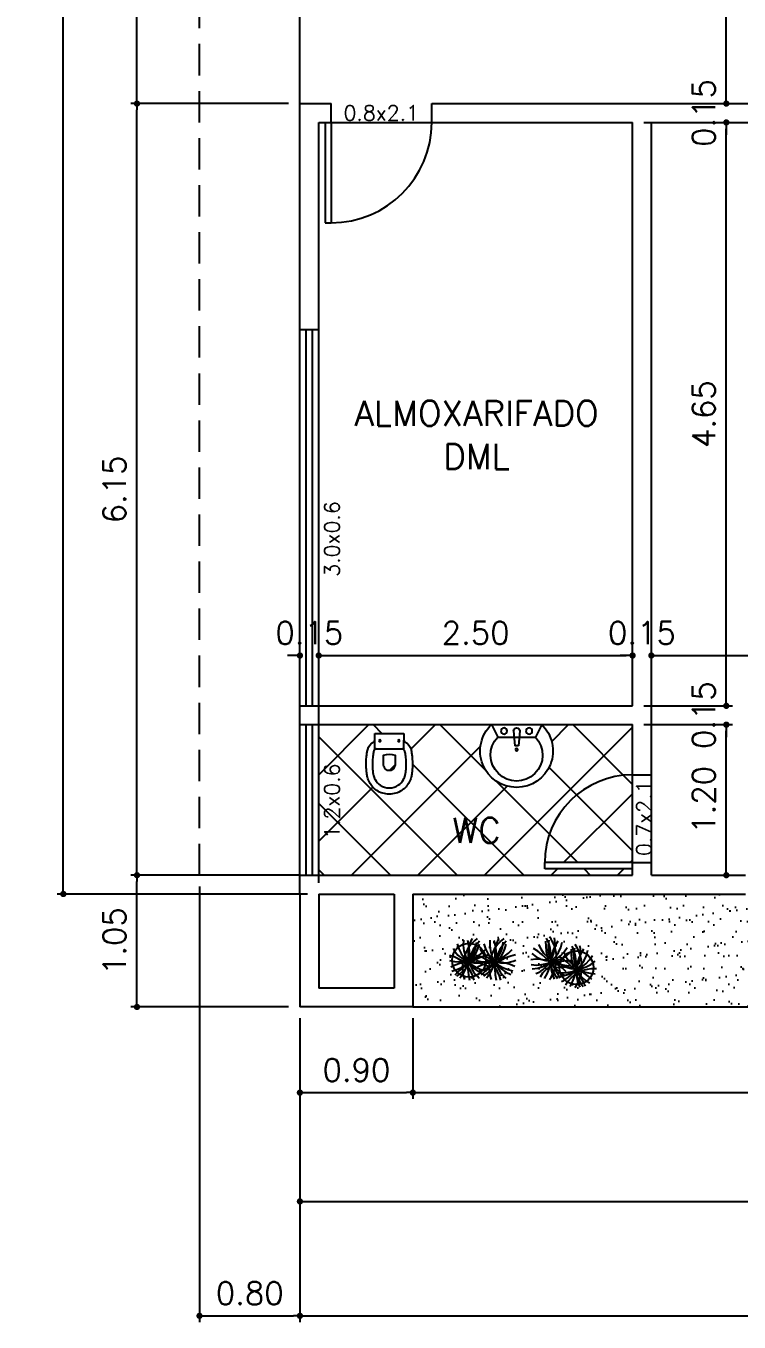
# Model space of a CAD drawing. Extents: x -437 to -220, y 135 to 227.
# Drawn here: x -324.13 to -318.45, y 136.29 to 146.62 of the extents above; entities that cross this region are included whole.
import ezdxf
from ezdxf.enums import TextEntityAlignment as Align

# ---------------------------------------------------------------- set-up
doc = ezdxf.new("R2010")
doc.units = 0
doc.header["$MEASUREMENT"] = 0
doc.linetypes.add('HIDDEN', pattern=[0.375, 0.25, -0.125])
doc.layers.get('0').update_dxf_attribs({"linetype": 'CONTINUOUS'})
doc.layers.get('DEFPOINTS').update_dxf_attribs({"linetype": 'CONTINUOUS'})
for name, color, linetype in [('ACESSÓRIO', 2, 'CONTINUOUS'), ('ALVENARIA', 7, 'CONTINUOUS'), ('ALVENARIA1', 44, 'CONTINUOUS'), ('COBERTURA', 6, 'CONTINUOUS'), ('COTA', 1, 'CONTINUOUS'), ('HATCH', 30, 'CONTINUOUS'), ('JAPOR', 142, 'CONTINUOUS'), ('JARDIM', 90, 'CONTINUOUS'), ('TEXTO2', 40, 'CONTINUOUS'), ('TEXTO3', 3, 'CONTINUOUS')]:
    doc.layers.add(name, color=color, linetype=linetype)
doc.styles.add('SIMPLEX', font='SIMPLEX.SHX')
doc.dimstyles.new('DIM100', dxfattribs={"dimtxt": 0.18, "dimasz": 0.05, "dimexe": 0.05, "dimexo": 0.09, "dimgap": 0.09, "dimtad": 1, "dimzin": 0, "dimdsep": 46, "dimtxsty": 'SIMPLEX', "dimblk": 'DOT', "dimcen": 0.09, "dimadec": 0, "dimazin": 0, "dimtfac": 1, "dimtix": 1, "dimtofl": 0, "dimtmove": 2, "dimatfit": 3, "dimldrblk": 'DOT', "dimfxl": 1, "dimtolj": 1, "dimtzin": 0, "dimarcsym": 0})

# ---------------------------------------------------------------- blocks, each defined once
blk = doc.blocks.new('VASO4')
at = {"layer": 'ACESSÓRIO', "linetype": 'Continuous'}
blk.add_line((0.008, 0.129), (0.008, -0.101), dxfattribs=at)
at = {"layer": 'ACESSÓRIO'}
for points in [[(0.008, -0.101), (0.062, -0.101, -0.230445), (0.076, -0.11, 0.23338), (0.136, -0.159, 0.01224), (0.166, -0.164, 0.012146), (0.196, -0.168, 0.027041), (0.266, -0.171, 0.02486), (0.326, -0.166, 0.024258), (0.356, -0.161, 0.054364), (0.396, -0.145, 0.124881), (0.462, -0.086, 0.148509), (0.492, 0.014, 0.148509), (0.462, 0.114, 0.124881), (0.396, 0.173, 0.054364), (0.356, 0.188, 0.024258), (0.326, 0.194, 0.02486), (0.266, 0.198, 0.027041), (0.196, 0.196, 0.012146), (0.166, 0.192, 0.01224), (0.136, 0.186, 0.23338), (0.076, 0.138, -0.230445), (0.062, 0.129), (0.008, 0.129)], [(0.131, 0.116, -0.294455), (0.146, 0.137, -0.039934), (0.174, 0.142, -0.011944), (0.201, 0.146, -0.026776), (0.265, 0.148, -0.024689), (0.319, 0.144, -0.023307), (0.344, 0.14, -0.058725), (0.376, 0.127, -0.118027), (0.421, 0.086, -0.148338), (0.442, 0.014, -0.148338), (0.421, -0.058, -0.118027), (0.376, -0.099, -0.058725), (0.344, -0.112, -0.023307), (0.319, -0.117, -0.024689), (0.265, -0.121, -0.026776), (0.201, -0.118, -0.011944), (0.174, -0.115, -0.039934), (0.146, -0.109, -0.294455), (0.131, -0.089)]]:
    blk.add_lwpolyline(points, format="xyb", dxfattribs=at)
for points in [[(0.124, 0.129), (0.062, 0.129)], [(0.131, 0.119), (0.131, 0.117), (0.131, 0.014), (0.131, -0.09), (0.131, -0.092)], [(0.124, -0.101), (0.062, -0.101)]]:
    blk.add_lwpolyline(points, dxfattribs=at)
blk.add_lwpolyline([(0.296, 0.04, 0.226513), (0.261, 0.059), (0.182, 0.059, 0.186813), (0.182, -0.032), (0.261, -0.032, 0.226513), (0.296, -0.012, 0.326923)], format="xyb", close=True, dxfattribs=at)
for centre in [(0.066, 0.089), (0.066, -0.061)]:
    blk.add_circle(centre, 0.0075, dxfattribs=at)
for centre, start, end in [((0.123, 0.121), 351.7463, 83.809), ((0.123, -0.093), 276.191, 8.2537)]:
    blk.add_arc(centre, 0.00842, start, end, dxfattribs=at)
blk = doc.blocks.new('LAVAT01')
at = {"layer": 'ACESSÓRIO'}
for p, q in [((-0.025, 0.05), (-0.015, 0.17)), ((0.015, 0.17), (-0.015, 0.17)), ((0.025, 0.05), (0.015, 0.17)), ((-0.2, 0), (-0.15, 0.1)), ((-0.2, 0), (0.2, 0)), ((-0.15, 0.1), (0.15, 0.1)), ((0.2, 0), (0.15, 0.1))]:
    blk.add_line(p, q, dxfattribs=at)
for centre, radius in [((0, 0.2), 0.01), ((-0.1, 0.05), 0.025), ((0.1, 0.05), 0.025)]:
    blk.add_circle(centre, radius, dxfattribs=at)
for centre, radius, start, end in [((0, 0.21), 0.29, 313.6028, 226.3972), ((0, 0.243), 0.207, 316.3972, 223.6028), ((0, 0.05), 0.025, 180, 0)]:
    blk.add_arc(centre, radius, start, end, dxfattribs=at)
blk = doc.blocks.new('DOT')
at = {"layer": 'ALVENARIA', "color": 0, "linetype": 'ByBlock'}
blk.add_line((-0.5, 0), (-1, 0), dxfattribs=at)
at = {"layer": 'ALVENARIA', "color": 0, "linetype": 'ByBlock', "const_width": 0.5}
blk.add_lwpolyline([(-0.25, 0, 1), (0.25, 0, 1)], format="xyb", close=True, dxfattribs=at)
blk = doc.blocks.new('*D111')
at = {"color": 0, "linetype": 'ByBlock'}
for p, q in [((-321.946, 139.941), (-321.946, 141.652)), ((-321.796, 139.791), (-321.796, 141.652)), ((-321.996, 141.602), (-322.046, 141.602)), ((-321.746, 141.602), (-321.696, 141.602))]:
    blk.add_line(p, q, dxfattribs=at)
at = {"layer": 'DEFPOINTS', "color": 0, "linetype": 'ByBlock'}
for p in [(-321.796, 141.602), (-321.946, 139.851), (-321.796, 139.701)]:
    blk.add_point(p, dxfattribs=at)
at = {"color": 0, "linetype": 'ByBlock', "xscale": 0.05, "yscale": 0.05, "zscale": 0.05}
blk.add_blockref('DOT', (-321.946, 141.602), dxfattribs=at)
at = {"color": 0, "linetype": 'ByBlock', "xscale": 0.05, "yscale": 0.05, "zscale": 0.05, "rotation": 180}
blk.add_blockref('DOT', (-321.796, 141.602), dxfattribs=at)
at = {"color": 0, "linetype": 'ByBlock', "insert": (-321.871, 141.782), "char_height": 0.18, "attachment_point": 5, "style": 'SIMPLEX'}
blk.add_mtext('\\A1;0.15', dxfattribs=at)
blk = doc.blocks.new('*D112')
at = {"color": 0, "linetype": 'ByBlock'}
for p, q in [((-319.296, 141.291), (-319.296, 141.652)), ((-321.746, 141.602), (-319.346, 141.602))]:
    blk.add_line(p, q, dxfattribs=at)
at = {"layer": 'DEFPOINTS', "color": 0, "linetype": 'ByBlock'}
for p in [(-319.296, 141.602), (-319.296, 141.201), (-321.796, 139.701)]:
    blk.add_point(p, dxfattribs=at)
at = {"color": 0, "linetype": 'ByBlock', "xscale": 0.05, "yscale": 0.05, "zscale": 0.05, "rotation": 180}
blk.add_blockref('DOT', (-321.796, 141.602), dxfattribs=at)
at = {"color": 0, "linetype": 'ByBlock', "xscale": 0.05, "yscale": 0.05, "zscale": 0.05}
blk.add_blockref('DOT', (-319.296, 141.602), dxfattribs=at)
at = {"color": 0, "linetype": 'ByBlock', "insert": (-320.546, 141.782), "char_height": 0.18, "attachment_point": 5, "style": 'SIMPLEX'}
blk.add_mtext('\\A1;2.50', dxfattribs=at)
blk = doc.blocks.new('*D113')
at = {"color": 0, "linetype": 'ByBlock'}
for p, q in [((-319.146, 139.941), (-319.146, 141.652)), ((-319.346, 141.602), (-319.396, 141.602)), ((-319.096, 141.602), (-319.046, 141.602))]:
    blk.add_line(p, q, dxfattribs=at)
at = {"layer": 'DEFPOINTS', "color": 0, "linetype": 'ByBlock'}
for p in [(-319.146, 141.602), (-319.296, 141.201), (-319.146, 139.851)]:
    blk.add_point(p, dxfattribs=at)
at = {"color": 0, "linetype": 'ByBlock', "xscale": 0.05, "yscale": 0.05, "zscale": 0.05}
blk.add_blockref('DOT', (-319.296, 141.602), dxfattribs=at)
at = {"color": 0, "linetype": 'ByBlock', "xscale": 0.05, "yscale": 0.05, "zscale": 0.05, "rotation": 180}
blk.add_blockref('DOT', (-319.146, 141.602), dxfattribs=at)
at = {"color": 0, "linetype": 'ByBlock', "insert": (-319.221, 141.782), "char_height": 0.18, "attachment_point": 5, "style": 'SIMPLEX'}
blk.add_mtext('\\A1;0.15', dxfattribs=at)
blk = doc.blocks.new('*D114')
at = {"color": 0, "linetype": 'ByBlock'}
for p, q in [((-312.646, 139.941), (-312.646, 141.652)), ((-319.096, 141.602), (-312.696, 141.602))]:
    blk.add_line(p, q, dxfattribs=at)
at = {"layer": 'DEFPOINTS', "color": 0, "linetype": 'ByBlock'}
for p in [(-312.646, 141.602), (-319.146, 139.851), (-312.646, 139.851)]:
    blk.add_point(p, dxfattribs=at)
at = {"color": 0, "linetype": 'ByBlock', "xscale": 0.05, "yscale": 0.05, "zscale": 0.05, "rotation": 180}
blk.add_blockref('DOT', (-319.146, 141.602), dxfattribs=at)
at = {"color": 0, "linetype": 'ByBlock', "xscale": 0.05, "yscale": 0.05, "zscale": 0.05}
blk.add_blockref('DOT', (-312.646, 141.602), dxfattribs=at)
at = {"color": 0, "linetype": 'ByBlock', "insert": (-315.896, 141.782), "char_height": 0.18, "attachment_point": 5, "style": 'SIMPLEX'}
blk.add_mtext('\\A1;6.50', dxfattribs=at)
blk = doc.blocks.new('*D162')
at = {"color": 0, "linetype": 'ByBlock'}
for p, q in [((-321.946, 138.711), (-321.946, 138.068)), ((-321.046, 138.711), (-321.046, 138.068)), ((-321.896, 138.118), (-321.096, 138.118))]:
    blk.add_line(p, q, dxfattribs=at)
at = {"layer": 'DEFPOINTS', "color": 0, "linetype": 'ByBlock'}
for p in [(-321.946, 138.801), (-321.046, 138.801), (-321.046, 138.118)]:
    blk.add_point(p, dxfattribs=at)
at = {"color": 0, "linetype": 'ByBlock', "xscale": 0.05, "yscale": 0.05, "zscale": 0.05, "rotation": 180}
blk.add_blockref('DOT', (-321.946, 138.118), dxfattribs=at)
at = {"color": 0, "linetype": 'ByBlock', "xscale": 0.05, "yscale": 0.05, "zscale": 0.05}
blk.add_blockref('DOT', (-321.046, 138.118), dxfattribs=at)
at = {"color": 0, "linetype": 'ByBlock', "insert": (-321.496, 138.298), "char_height": 0.18, "attachment_point": 5, "style": 'SIMPLEX'}
blk.add_mtext('\\A1;0.90', dxfattribs=at)
blk = doc.blocks.new('*D163')
at = {"color": 0, "linetype": 'ByBlock'}
for p, q in [((-313.396, 138.711), (-313.396, 138.068)), ((-320.996, 138.118), (-313.446, 138.118))]:
    blk.add_line(p, q, dxfattribs=at)
at = {"layer": 'DEFPOINTS', "color": 0, "linetype": 'ByBlock'}
for p in [(-321.046, 138.801), (-313.396, 138.801), (-313.396, 138.118)]:
    blk.add_point(p, dxfattribs=at)
at = {"color": 0, "linetype": 'ByBlock', "xscale": 0.05, "yscale": 0.05, "zscale": 0.05, "rotation": 180}
blk.add_blockref('DOT', (-321.046, 138.118), dxfattribs=at)
at = {"color": 0, "linetype": 'ByBlock', "xscale": 0.05, "yscale": 0.05, "zscale": 0.05}
blk.add_blockref('DOT', (-313.396, 138.118), dxfattribs=at)
at = {"color": 0, "linetype": 'ByBlock', "insert": (-317.221, 138.298), "char_height": 0.18, "attachment_point": 5, "style": 'SIMPLEX'}
blk.add_mtext('\\A1;7.65', dxfattribs=at)
blk = doc.blocks.new('*D178')
at = {"color": 0, "linetype": 'ByBlock'}
for p, q in [((-319.206, 141.051), (-318.499, 141.051)), ((-318.549, 139.901), (-318.549, 141.001)), ((-319.056, 139.851), (-318.499, 139.851))]:
    blk.add_line(p, q, dxfattribs=at)
at = {"layer": 'DEFPOINTS', "color": 0, "linetype": 'ByBlock'}
for p in [(-319.296, 141.051), (-318.549, 141.051), (-319.146, 139.851)]:
    blk.add_point(p, dxfattribs=at)
at = {"color": 0, "linetype": 'ByBlock', "xscale": 0.05, "yscale": 0.05, "zscale": 0.05}
for p, rotation in [((-318.549, 141.051), 90), ((-318.549, 139.851), 270)]:
    blk.add_blockref('DOT', p, dxfattribs=dict(at, rotation=rotation))
at = {"color": 0, "linetype": 'ByBlock', "insert": (-318.729, 140.451), "char_height": 0.18, "attachment_point": 5, "rotation": 90, "style": 'SIMPLEX'}
blk.add_mtext('\\A1;1.20', dxfattribs=at)
blk = doc.blocks.new('*D179')
at = {"color": 0, "linetype": 'ByBlock'}
for p, q in [((-318.549, 141.251), (-318.549, 141.301)), ((-319.206, 141.201), (-318.499, 141.201)), ((-318.549, 141.001), (-318.549, 140.951))]:
    blk.add_line(p, q, dxfattribs=at)
at = {"layer": 'DEFPOINTS', "color": 0, "linetype": 'ByBlock'}
for p in [(-319.296, 141.201), (-318.549, 141.201), (-319.296, 141.051)]:
    blk.add_point(p, dxfattribs=at)
at = {"color": 0, "linetype": 'ByBlock', "xscale": 0.05, "yscale": 0.05, "zscale": 0.05}
for p, rotation in [((-318.549, 141.201), 270), ((-318.549, 141.051), 90)]:
    blk.add_blockref('DOT', p, dxfattribs=dict(at, rotation=rotation))
at = {"color": 0, "linetype": 'ByBlock', "insert": (-318.729, 141.126), "char_height": 0.18, "attachment_point": 5, "rotation": 90, "style": 'SIMPLEX'}
blk.add_mtext('\\A1;0.15', dxfattribs=at)
blk = doc.blocks.new('*D180')
at = {"color": 0, "linetype": 'ByBlock'}
for p, q in [((-319.206, 145.851), (-318.499, 145.851)), ((-318.549, 141.251), (-318.549, 145.801))]:
    blk.add_line(p, q, dxfattribs=at)
at = {"layer": 'DEFPOINTS', "color": 0, "linetype": 'ByBlock'}
for p in [(-319.296, 145.851), (-318.549, 145.851), (-319.296, 141.201)]:
    blk.add_point(p, dxfattribs=at)
at = {"color": 0, "linetype": 'ByBlock', "xscale": 0.05, "yscale": 0.05, "zscale": 0.05}
for p, rotation in [((-318.549, 145.851), 90), ((-318.549, 141.201), 270)]:
    blk.add_blockref('DOT', p, dxfattribs=dict(at, rotation=rotation))
at = {"color": 0, "linetype": 'ByBlock', "insert": (-318.729, 143.526), "char_height": 0.18, "attachment_point": 5, "rotation": 90, "style": 'SIMPLEX'}
blk.add_mtext('\\A1;4.65', dxfattribs=at)
blk = doc.blocks.new('*D181')
at = {"color": 0, "linetype": 'ByBlock'}
for p, q in [((-318.549, 146.051), (-318.549, 146.101)), ((-320.806, 146.001), (-318.499, 146.001)), ((-318.549, 145.801), (-318.549, 145.751))]:
    blk.add_line(p, q, dxfattribs=at)
at = {"layer": 'DEFPOINTS', "color": 0, "linetype": 'ByBlock'}
for p in [(-320.896, 146.001), (-318.549, 146.001), (-319.296, 145.851)]:
    blk.add_point(p, dxfattribs=at)
at = {"color": 0, "linetype": 'ByBlock', "xscale": 0.05, "yscale": 0.05, "zscale": 0.05}
for p, rotation in [((-318.549, 146.001), 270), ((-318.549, 145.851), 90)]:
    blk.add_blockref('DOT', p, dxfattribs=dict(at, rotation=rotation))
at = {"color": 0, "linetype": 'ByBlock', "insert": (-318.729, 145.926), "char_height": 0.18, "attachment_point": 5, "rotation": 90, "style": 'SIMPLEX'}
blk.add_mtext('\\A1;0.15', dxfattribs=at)
blk = doc.blocks.new('*D182')
at = {"color": 0, "linetype": 'ByBlock'}
for p, q in [((-318.706, 149.801), (-318.499, 149.801)), ((-318.549, 146.051), (-318.549, 149.751))]:
    blk.add_line(p, q, dxfattribs=at)
at = {"layer": 'DEFPOINTS', "color": 0, "linetype": 'ByBlock'}
for p in [(-318.796, 149.801), (-318.549, 149.801), (-320.896, 146.001)]:
    blk.add_point(p, dxfattribs=at)
at = {"color": 0, "linetype": 'ByBlock', "xscale": 0.05, "yscale": 0.05, "zscale": 0.05}
for p, rotation in [((-318.549, 149.801), 90), ((-318.549, 146.001), 270)]:
    blk.add_blockref('DOT', p, dxfattribs=dict(at, rotation=rotation))
at = {"color": 0, "linetype": 'ByBlock', "insert": (-318.729, 147.901), "char_height": 0.18, "attachment_point": 5, "rotation": 90, "style": 'SIMPLEX'}
blk.add_mtext('\\A1;3.80', dxfattribs=at)
blk = doc.blocks.new('*D187')
at = {"color": 0, "linetype": 'ByBlock'}
for p, q in [((-322.036, 146.001), (-323.294, 146.001)), ((-323.244, 139.901), (-323.244, 145.951)), ((-322.836, 139.851), (-323.294, 139.851))]:
    blk.add_line(p, q, dxfattribs=at)
at = {"layer": 'DEFPOINTS', "color": 0, "linetype": 'ByBlock'}
for p in [(-323.244, 146.001), (-321.946, 146.001), (-322.746, 139.851)]:
    blk.add_point(p, dxfattribs=at)
at = {"color": 0, "linetype": 'ByBlock', "xscale": 0.05, "yscale": 0.05, "zscale": 0.05}
for p, rotation in [((-323.244, 146.001), 90), ((-323.244, 139.851), 270)]:
    blk.add_blockref('DOT', p, dxfattribs=dict(at, rotation=rotation))
at = {"color": 0, "linetype": 'ByBlock', "insert": (-323.424, 142.926), "char_height": 0.18, "attachment_point": 5, "rotation": 90, "style": 'SIMPLEX'}
blk.add_mtext('\\A1;6.15', dxfattribs=at)
blk = doc.blocks.new('*D188')
at = {"color": 0, "linetype": 'ByBlock'}
for p, q in [((-322.036, 149.801), (-323.294, 149.801)), ((-323.244, 146.051), (-323.244, 149.751))]:
    blk.add_line(p, q, dxfattribs=at)
at = {"layer": 'DEFPOINTS', "color": 0, "linetype": 'ByBlock'}
for p in [(-323.244, 149.801), (-321.946, 149.801), (-321.946, 146.001)]:
    blk.add_point(p, dxfattribs=at)
at = {"color": 0, "linetype": 'ByBlock', "xscale": 0.05, "yscale": 0.05, "zscale": 0.05}
for p, rotation in [((-323.244, 149.801), 90), ((-323.244, 146.001), 270)]:
    blk.add_blockref('DOT', p, dxfattribs=dict(at, rotation=rotation))
at = {"color": 0, "linetype": 'ByBlock', "insert": (-323.424, 147.901), "char_height": 0.18, "attachment_point": 5, "rotation": 90, "style": 'SIMPLEX'}
blk.add_mtext('\\A1;3.80', dxfattribs=at)
blk = doc.blocks.new('*D204')
at = {"color": 0, "linetype": 'ByBlock'}
for p, q in [((-322.036, 139.851), (-323.294, 139.851)), ((-323.244, 138.851), (-323.244, 139.801)), ((-322.036, 138.801), (-323.294, 138.801))]:
    blk.add_line(p, q, dxfattribs=at)
at = {"layer": 'DEFPOINTS', "color": 0, "linetype": 'ByBlock'}
for p in [(-323.244, 139.851), (-321.946, 139.851), (-321.946, 138.801)]:
    blk.add_point(p, dxfattribs=at)
at = {"color": 0, "linetype": 'ByBlock', "xscale": 0.05, "yscale": 0.05, "zscale": 0.05}
for p, rotation in [((-323.244, 139.851), 90), ((-323.244, 138.801), 270)]:
    blk.add_blockref('DOT', p, dxfattribs=dict(at, rotation=rotation))
at = {"color": 0, "linetype": 'ByBlock', "insert": (-323.424, 139.326), "char_height": 0.18, "attachment_point": 5, "rotation": 90, "style": 'SIMPLEX'}
blk.add_mtext('\\A1;1.05', dxfattribs=at)
blk = doc.blocks.new('*D205')
at = {"color": 0, "linetype": 'ByBlock'}
for p, q in [((-322.036, 199.001), (-323.881, 199.001)), ((-323.831, 139.751), (-323.831, 198.951)), ((-321.886, 139.701), (-323.881, 139.701))]:
    blk.add_line(p, q, dxfattribs=at)
at = {"layer": 'DEFPOINTS', "color": 0, "linetype": 'ByBlock'}
for p in [(-323.831, 199.001), (-321.946, 199.001), (-321.796, 139.701)]:
    blk.add_point(p, dxfattribs=at)
at = {"color": 0, "linetype": 'ByBlock', "xscale": 0.05, "yscale": 0.05, "zscale": 0.05}
for p, rotation in [((-323.831, 199.001), 90), ((-323.831, 139.701), 270)]:
    blk.add_blockref('DOT', p, dxfattribs=dict(at, rotation=rotation))
at = {"color": 0, "linetype": 'ByBlock', "insert": (-324.011, 169.351), "char_height": 0.18, "attachment_point": 5, "rotation": 90, "style": 'SIMPLEX'}
blk.add_mtext('\\A1;59.30', dxfattribs=at)
blk = doc.blocks.new('*D214')
at = {"color": 0, "linetype": 'ByBlock'}
for p, q in [((-322.746, 139.761), (-322.746, 136.289)), ((-321.946, 138.621), (-321.946, 136.289)), ((-322.696, 136.339), (-321.996, 136.339))]:
    blk.add_line(p, q, dxfattribs=at)
at = {"layer": 'DEFPOINTS', "color": 0, "linetype": 'ByBlock'}
for p in [(-322.746, 139.851), (-321.946, 138.711), (-321.946, 136.339)]:
    blk.add_point(p, dxfattribs=at)
at = {"color": 0, "linetype": 'ByBlock', "xscale": 0.05, "yscale": 0.05, "zscale": 0.05, "rotation": 180}
blk.add_blockref('DOT', (-322.746, 136.339), dxfattribs=at)
at = {"color": 0, "linetype": 'ByBlock', "xscale": 0.05, "yscale": 0.05, "zscale": 0.05}
blk.add_blockref('DOT', (-321.946, 136.339), dxfattribs=at)
at = {"color": 0, "linetype": 'ByBlock', "insert": (-322.346, 136.519), "char_height": 0.18, "attachment_point": 5, "style": 'SIMPLEX'}
blk.add_mtext('\\A1;0.80', dxfattribs=at)
blk = doc.blocks.new('*D215')
at = {"color": 0, "linetype": 'ByBlock'}
for p, q in [((-289.046, 139.161), (-289.046, 136.289)), ((-321.896, 136.339), (-289.096, 136.339))]:
    blk.add_line(p, q, dxfattribs=at)
at = {"layer": 'DEFPOINTS', "color": 0, "linetype": 'ByBlock'}
for p in [(-289.046, 139.251), (-321.946, 138.711), (-289.046, 136.339)]:
    blk.add_point(p, dxfattribs=at)
at = {"color": 0, "linetype": 'ByBlock', "xscale": 0.05, "yscale": 0.05, "zscale": 0.05, "rotation": 180}
blk.add_blockref('DOT', (-321.946, 136.339), dxfattribs=at)
at = {"color": 0, "linetype": 'ByBlock', "xscale": 0.05, "yscale": 0.05, "zscale": 0.05}
blk.add_blockref('DOT', (-289.046, 136.339), dxfattribs=at)
at = {"color": 0, "linetype": 'ByBlock', "insert": (-305.496, 136.519), "char_height": 0.18, "attachment_point": 5, "style": 'SIMPLEX'}
blk.add_mtext('\\A1;32.90', dxfattribs=at)
blk = doc.blocks.new('*D217')
at = {"color": 0, "linetype": 'ByBlock'}
for p, q in [((-321.946, 138.711), (-321.946, 137.201)), ((-312.496, 138.711), (-312.496, 137.201)), ((-321.896, 137.251), (-312.546, 137.251))]:
    blk.add_line(p, q, dxfattribs=at)
at = {"layer": 'DEFPOINTS', "color": 0, "linetype": 'ByBlock'}
for p in [(-321.946, 138.801), (-312.496, 138.801), (-312.496, 137.251)]:
    blk.add_point(p, dxfattribs=at)
at = {"color": 0, "linetype": 'ByBlock', "xscale": 0.05, "yscale": 0.05, "zscale": 0.05, "rotation": 180}
blk.add_blockref('DOT', (-321.946, 137.251), dxfattribs=at)
at = {"color": 0, "linetype": 'ByBlock', "xscale": 0.05, "yscale": 0.05, "zscale": 0.05}
blk.add_blockref('DOT', (-312.496, 137.251), dxfattribs=at)
at = {"color": 0, "linetype": 'ByBlock', "insert": (-317.221, 137.431), "char_height": 0.18, "attachment_point": 5, "style": 'SIMPLEX'}
blk.add_mtext('\\A1;9.45', dxfattribs=at)

msp = doc.modelspace()

# ---------------------------------------------------------------- hatches: boundary and pattern name
at = {"layer": 'HATCH'}
h = msp.add_hatch(dxfattribs=at)
h.set_pattern_fill('NET', color=256, scale=3, angle=45, style=0)
h.paths.add_polyline_path([(-319.296, 140.651), (-319.296, 141.051), (-320.02, 141.051, -2.5), (-320.42, 141.051), (-321.796, 141.051), (-321.796, 139.851), (-319.296, 139.851), (-319.296, 139.901), (-319.996, 139.901), (-319.996, 139.951, -0.414214)])
h.paths.add_polyline_path([(-321.134, 140.527, -0.148509), (-321.234, 140.497, -0.148509), (-321.334, 140.527, -0.124881), (-321.393, 140.593, -0.054364), (-321.408, 140.633, -0.024258), (-321.414, 140.663, -0.02486), (-321.418, 140.723, -0.027041), (-321.416, 140.793, -0.012146), (-321.412, 140.823, -0.010983), (-321.407, 140.85, -0.242871), (-321.358, 140.913, 0.230445), (-321.349, 140.927), (-321.349, 140.981), (-321.119, 140.981), (-321.119, 140.927, 0.230445), (-321.11, 140.913, -0.242871), (-321.061, 140.85, -0.010983), (-321.056, 140.823, -0.012146), (-321.052, 140.793, -0.027041), (-321.049, 140.723, -0.02486), (-321.054, 140.663, -0.024258), (-321.059, 140.633, -0.054364), (-321.075, 140.593, -0.124881)], flags=16)
h.paths.add_polyline_path([(-321.339, 140.858, -0.023036), (-321.34, 140.858), (-321.337, 140.858)], flags=0)
h.paths.add_polyline_path([(-321.11, 140.838, 0.058144), (-321.111, 140.843, -0.007522)], flags=0)
h.paths.add_polyline_path([(-321.208, 140.693, -0.326923), (-321.26, 140.693, -0.226513), (-321.279, 140.728), (-321.279, 140.807, -0.186813), (-321.188, 140.807), (-321.188, 140.728, -0.226513)], flags=0)
h.paths.add_polyline_path([(-321.119, 140.865), (-321.119, 140.867, -0.05408)], flags=0)
h.paths.add_polyline_path([(-321.166, 140.923, -1.000001), (-321.151, 140.923, -1.000001)], flags=0)
h.paths.add_polyline_path([(-321.316, 140.923, -1.000001), (-321.301, 140.923, -1.000001)], flags=0)
h.paths.add_polyline_path([(-319.296, 140.651, 0.414214), (-319.996, 139.951), (-319.296, 139.951)])
h.paths.add_polyline_path([(-321.6, 140.109), (-321.6, 140.774), (-321.78, 140.774), (-321.78, 140.109)], flags=24)
h.paths.add_polyline_path([(-320.774, 140.058), (-320.303, 140.058), (-320.303, 140.358), (-320.774, 140.358)], flags=24)
at = {"layer": 'JARDIM'}
h = msp.add_hatch(dxfattribs=at)
h.set_pattern_fill('AR-SAND', color=256, scale=0.1, style=0)
h.set_pattern_definition([(37.5, (0, 0), (-0.006299336, 0.19268238), [0, -0.152, 0, -0.17, 0, -0.1625]), (7.5, (0, 0), (0.17697767, 0.2822146), [0, -0.082, 0, -0.137, 0, -0.0525]), (327.5, (-0.123, 0), (0.31141419, 0.000565905), [0, -0.05, 0, -0.18, 0, -0.235]), (317.5, (-0.123, 0), (0.30061266, 0.08776756), [0, -0.025, 0, -0.118, 0, -0.135])])
h.paths.add_polyline_path([(-313.396, 139.701), (-318.396, 139.701), (-321.046, 139.701), (-321.046, 138.801), (-313.396, 138.801)])
h.paths.add_polyline_path([(-314.652, 139.344, -0.002161), (-314.651, 139.346, -0.002823), (-314.651, 139.343, -0.215594), (-314.58, 139.258, -0.014648), (-314.548, 139.267, 0.055738), (-314.525, 139.231, -0.076944), (-314.5, 139.286, -0.014578), (-314.497, 139.295, -0.095675), (-314.499, 139.217, 0.001619), (-314.498, 139.217, -0.106848), (-314.457, 139.302, -0.133367), (-314.494, 139.218, 0.026735), (-314.475, 139.226, -0.016426), (-314.486, 139.208, -0.046329), (-314.448, 139.203, -0.066861), (-314.487, 139.207, -0.019552), (-314.502, 139.187, 0.006687), (-314.503, 139.181, 0.005097), (-314.505, 139.183, -0.00795), (-314.512, 139.176, -0.045961), (-314.53, 139.142, -0.042346), (-314.533, 139.176, 0.036313), (-314.574, 139.138, -0.023486), (-314.6, 139.144, -0.7312), (-314.845, 139.222, -0.550393)], flags=16)
h.paths.add_polyline_path([(-314.757, 139.211, -0.103735), (-314.713, 139.322, -0.014578), (-314.709, 139.337, -0.095675), (-314.711, 139.221, 0.033425), (-314.676, 139.234, -0.016426), (-314.693, 139.208, -0.046329), (-314.637, 139.201, -0.066861), (-314.694, 139.206, -0.030703), (-314.731, 139.161, -0.045961), (-314.758, 139.111, -0.084031), (-314.758, 139.209, 0.002835), (-314.76, 139.211, 0.002345)], flags=0)
h.paths.add_polyline_path([(-317.371, 139.164, -0.036313), (-317.322, 139.255, -0.008158), (-317.326, 139.266, -0.091839), (-317.413, 139.187, -0.029635), (-317.42, 139.158, 0.023486)], flags=16)
h.paths.add_polyline_path([(-316.653, 139.169, -0.019552), (-316.695, 139.114, 0.006687), (-316.696, 139.098, 0.005097), (-316.702, 139.105, -0.00795), (-316.721, 139.084, -0.045961), (-316.771, 138.992, -0.078158), (-316.773, 139.162, 0.070998), (-316.927, 139.109, -0.785465), (-317.26, 139.19, -0.059767), (-317.255, 139.232, 0.025279), (-317.288, 139.24, 0.031513), (-317.283, 139.289, 0.037904), (-317.327, 139.311, 0.075303), (-317.42, 139.24, 0.043583), (-317.52, 139.236, -0.066861), (-317.625, 139.211, -0.019552), (-317.646, 139.145, 0.006687), (-317.642, 139.129, 0.005097), (-317.651, 139.134, -0.00795), (-317.661, 139.108, -0.045961), (-317.679, 139.005, -0.084031), (-317.739, 139.177, 0.002835), (-317.744, 139.178, 0.002345), (-317.739, 139.181, -0.103735), (-317.728, 139.404, -0.014578), (-317.731, 139.432, -0.095675), (-317.664, 139.226, 0.001619), (-317.661, 139.228, -0.106848), (-317.633, 139.484, -0.133367), (-317.652, 139.234, 0.026735), (-317.61, 139.271, -0.016426), (-317.624, 139.214, -0.070058), (-317.404, 139.406, 0.084208), (-317.306, 139.336, 0.002596), (-317.303, 139.336, 0.01354), (-317.287, 139.347, -0.115557), (-317.332, 139.488, -0.095675), (-317.286, 139.348, 0.033425), (-317.25, 139.378, -0.016426), (-317.259, 139.34, -0.046329), (-317.189, 139.355, 0.045354), (-317.144, 139.377, 0.014436), (-317.145, 139.358, -0.003678), (-317.139, 139.358, -0.192827), (-317.008, 139.35, -0.002161), (-317.006, 139.353, -0.002823), (-317.006, 139.349, -0.187361), (-316.919, 139.255, -0.086703), (-316.776, 139.178, 0.002345), (-316.771, 139.178, -0.103735), (-316.687, 139.386, -0.014578), (-316.681, 139.413, -0.095675), (-316.685, 139.197, 0.001619), (-316.681, 139.198, -0.106848), (-316.571, 139.431, -0.133367), (-316.671, 139.201, 0.026735), (-316.619, 139.221, -0.016426), (-316.651, 139.172, -0.046329), (-316.545, 139.16, -0.066861)], flags=16)
h.paths.add_polyline_path([(-316.679, 139.155, 0.000045), (-316.679, 139.155, -0.000044), (-316.679, 139.155, -0.000006)], flags=0)
h.paths.add_polyline_path([(-314.15, 139.194, -0.446717), (-314, 139.329, -0.002161), (-313.999, 139.332, -0.002823), (-313.999, 139.329, -0.215594), (-313.903, 139.271, -0.014648), (-313.876, 139.29, 0.055738), (-313.843, 139.263, -0.076944), (-313.837, 139.323, -0.014578), (-313.838, 139.333, -0.095675), (-313.813, 139.259, 0.001619), (-313.812, 139.259, -0.106848), (-313.802, 139.353, -0.133367), (-313.809, 139.262, 0.026735), (-313.794, 139.275, -0.016426), (-313.799, 139.254, -0.046329), (-313.761, 139.262, -0.066861), (-313.799, 139.253, -0.019552), (-313.807, 139.229, 0.006687), (-313.806, 139.223, 0.005097), (-313.808, 139.225, -0.00795), (-313.812, 139.216, -0.045961), (-313.819, 139.178, -0.042346), (-313.832, 139.209, 0.036313), (-313.859, 139.16, -0.023486), (-313.885, 139.157, -0.867182)], flags=16)
h.paths.add_polyline_path([(-314.059, 139.168, 0.002345), (-314.056, 139.169, -0.103735), (-314.05, 139.289, -0.014578), (-314.052, 139.304, -0.095675), (-314.016, 139.193, 0.033425), (-313.987, 139.217, -0.016426), (-313.994, 139.187, -0.046329), (-313.939, 139.199, -0.066861), (-313.995, 139.185, -0.030703), (-314.014, 139.13, -0.045961), (-314.024, 139.075, -0.084031), (-314.056, 139.167, 0.002835)], flags=0)
h.paths.add_polyline_path([(-317.063, 139.17, -0.030703), (-317.11, 139.11, -0.045961), (-317.146, 139.046, -0.085878), (-317.145, 139.176, -0.054489), (-317.225, 139.175, -0.099599), (-317.282, 139.328, 0.136694), (-317.118, 139.265, -0.042785), (-317.087, 139.322, -0.014578), (-317.083, 139.341, -0.095675), (-317.085, 139.189, 0.033425), (-317.039, 139.206, -0.016426), (-317.061, 139.172, -0.046329), (-316.988, 139.163, -0.066861)], flags=0)
h.paths.add_polyline_path([(-319.86, 139.046, -0.01891), (-319.879, 139.043, 0.031568), (-319.915, 139.104, -0.042346), (-319.934, 139.058, -0.045961), (-319.945, 139.113, -0.00795), (-319.951, 139.127, 0.005097), (-319.955, 139.124, 0.006687), (-319.953, 139.133, -0.019552), (-319.966, 139.168, -0.066861), (-320.023, 139.18, -0.046329), (-319.967, 139.169, -0.016426), (-319.975, 139.199, 0.026735), (-319.952, 139.181, -0.133367), (-319.966, 139.314, -0.106848), (-319.947, 139.177, 0.001619), (-319.946, 139.176, -0.095675), (-319.913, 139.288, -0.014578), (-319.914, 139.273, -0.076944), (-319.902, 139.184, 0.069163), (-319.844, 139.236, 0.021245), (-319.834, 139.215, -0.146758), (-319.764, 139.248, -0.002823), (-319.763, 139.251, -0.002161), (-319.762, 139.248, -0.455701), (-319.608, 139.114, -0.763374)], flags=16)
h.paths.add_polyline_path([(-319.731, 138.995, -0.045961), (-319.742, 139.05, -0.030703), (-319.763, 139.104, -0.066861), (-319.82, 139.116, -0.052184), (-319.757, 139.104, 0.011576), (-319.747, 139.104, 0.007837), (-319.743, 139.111, -0.097754), (-319.71, 139.225, -0.014578), (-319.711, 139.21, -0.191317)], flags=0)
h.paths.add_polyline_path([(-320.371, 139.158, -0.019552), (-320.393, 139.128, 0.006687), (-320.394, 139.119, 0.005097), (-320.397, 139.123, -0.00795), (-320.407, 139.112, -0.045961), (-320.434, 139.063, -0.042346), (-320.438, 139.112, 0.031568), (-320.491, 139.064, -0.01891), (-320.508, 139.073, -0.6501), (-320.734, 139.173, -0.550393), (-320.541, 139.296, -0.002161), (-320.54, 139.298, -0.002823), (-320.54, 139.295, -0.146758), (-320.483, 139.242, 0.021245), (-320.467, 139.26, 0.069163), (-320.427, 139.193, -0.076944), (-320.389, 139.274, -0.014578), (-320.386, 139.288, -0.095675), (-320.388, 139.172, 0.001619), (-320.386, 139.173, -0.106848), (-320.327, 139.298, -0.133367), (-320.381, 139.175, 0.026735), (-320.353, 139.185, -0.016426), (-320.37, 139.159, -0.046329), (-320.313, 139.153, -0.066861)], flags=16)
h.paths.add_polyline_path([(-320.583, 139.158, -0.030703), (-320.62, 139.112, -0.045961), (-320.647, 139.063, -0.191317), (-320.602, 139.274, -0.014578), (-320.599, 139.288, -0.097754), (-320.601, 139.17, 0.007837), (-320.599, 139.162, 0.011576), (-320.589, 139.159, -0.052184), (-320.526, 139.153, -0.066861)], flags=16)

# ---------------------------------------------------------------- linework, layer by layer
at = {"layer": 'ALVENARIA'}
for p, q in [((-321.946, 146.001), (-321.696, 146.001)), ((-321.946, 144.201), (-321.946, 146.001)), ((-321.696, 145.851), (-321.696, 146.001)), ((-320.896, 145.851), (-320.896, 146.001)), ((-320.896, 146.001), (-317.846, 146.001)), ((-321.796, 145.851), (-321.696, 145.851)), ((-321.796, 144.201), (-321.796, 145.851)), ((-320.896, 145.851), (-319.296, 145.851)), ((-319.296, 141.201), (-319.296, 145.851)), ((-319.146, 145.851), (-317.846, 145.851)), ((-319.146, 140.651), (-319.146, 145.851)), ((-321.946, 144.201), (-321.796, 144.201)), ((-321.946, 141.051), (-321.946, 141.201)), ((-321.946, 141.201), (-319.296, 141.201)), ((-321.946, 141.051), (-319.296, 141.051)), ((-319.296, 140.651), (-319.296, 141.051)), ((-319.296, 140.651), (-319.146, 140.651)), ((-319.296, 139.851), (-319.296, 139.951)), ((-319.296, 139.951), (-319.146, 139.951)), ((-319.146, 139.851), (-319.146, 139.951)), ((-321.946, 139.701), (-321.946, 139.851)), ((-321.946, 139.851), (-319.296, 139.851)), ((-319.146, 139.851), (-318.396, 139.851)), ((-321.946, 139.701), (-321.946, 138.801)), ((-321.796, 139.701), (-321.196, 139.701)), ((-321.796, 139.701), (-321.796, 138.951)), ((-321.196, 139.701), (-321.196, 138.951)), ((-321.046, 139.701), (-321.046, 138.801)), ((-321.046, 139.701), (-318.396, 139.701)), ((-321.196, 138.951), (-321.796, 138.951)), ((-321.046, 138.801), (-321.946, 138.801))]:
    msp.add_line(p, q, dxfattribs=at)
at = {"layer": 'ALVENARIA1'}
for p, q in [((-321.946, 146.001), (-321.946, 149.801)), ((-321.696, 145.851), (-320.896, 145.851)), ((-319.296, 139.951), (-319.296, 140.651)), ((-321.046, 138.801), (-313.396, 138.801))]:
    msp.add_line(p, q, dxfattribs=at)
at = {"layer": 'COBERTURA', "linetype": 'HIDDEN'}
for p, q in [((-322.746, 139.851), (-322.746, 199.801)), ((-321.946, 139.851), (-322.746, 139.851))]:
    msp.add_line(p, q, dxfattribs=at)
at = {"layer": 'JAPOR'}
for p, q in [((-321.746, 145.851), (-321.746, 145.051)), ((-321.696, 145.851), (-321.696, 145.051)), ((-321.746, 145.051), (-321.696, 145.051)), ((-321.946, 141.201), (-321.946, 144.201)), ((-321.896, 141.201), (-321.896, 144.201)), ((-321.846, 141.201), (-321.846, 144.201)), ((-321.796, 141.201), (-321.796, 144.201)), ((-321.946, 139.851), (-321.946, 141.051)), ((-321.896, 139.851), (-321.896, 141.051)), ((-321.846, 139.851), (-321.846, 141.051)), ((-321.796, 139.851), (-321.796, 141.051)), ((-321.796, 139.851), (-321.796, 141.051)), ((-319.296, 139.951), (-319.996, 139.951)), ((-319.996, 139.901), (-319.996, 139.951)), ((-319.296, 139.901), (-319.996, 139.901)), ((-319.296, 139.901), (-319.296, 139.951))]:
    msp.add_line(p, q, dxfattribs=at)
for centre, radius, start, end in [((-321.696, 145.851), 0.8, 270, 0), ((-319.296, 139.951), 0.7, 90, 180)]:
    msp.add_arc(centre, radius, start, end, dxfattribs=at)
at = {"layer": 'JARDIM'}
for centre in [(-320.599, 139.173), (-319.743, 139.114)]:
    msp.add_circle(centre, 0.135, dxfattribs=at)
for centre, radius, start, end in [((-320.793, 139.335), 0.256, 283.0268, 355.7665), ((-320.535, 139.369), 0.217, 208.3634, 296.259), ((-320.974, 139.432), 0.477, 305.8105, 344.1154), ((-320.418, 139.369), 0.283, 193.1846, 261.312), ((-320.9, 139.235), 0.306, 318.4266, 18.1677), ((-320.359, 139.112), 0.292, 126.891, 198.3431), ((-320.388, 139.301), 0.258, 172.6099, 249.3531), ((-320.351, 139.224), 0.255, 151.1844, 229.1335), ((-320.28, 139.099), 0.327, 136.1311, 194.9477), ((-320.581, 139.335), 0.256, 283.0268, 355.7665), ((-320.323, 139.369), 0.217, 208.3634, 296.259), ((-320.761, 139.432), 0.477, 305.8105, 344.1154), ((-320.206, 139.369), 0.283, 193.1846, 261.312), ((-320.688, 139.235), 0.306, 318.4266, 18.1677), ((-320.146, 139.112), 0.292, 126.891, 198.3431), ((-320.176, 139.301), 0.258, 172.6099, 249.3531), ((-320.067, 139.099), 0.327, 136.1311, 194.9477), ((-320.139, 139.224), 0.255, 151.1844, 229.1335), ((-320.061, 139.418), 0.283, 261.3709, 329.4984), ((-320.11, 139.362), 0.258, 273.3298, 350.0731), ((-320.381, 138.789), 0.562, 25.4134, 58.276), ((-320.168, 139.3), 0.255, 293.5494, 11.4985), ((-319.788, 139.41), 0.281, 203.3551, 267.9988), ((-320.273, 139.202), 0.327, 327.7352, 26.5519), ((-319.512, 139.313), 0.477, 178.5676, 216.8724), ((-319.713, 139.274), 0.256, 166.9165, 239.6561), ((-320.194, 139.19), 0.292, 324.3398, 35.7919), ((-319.641, 139.147), 0.306, 144.5153, 204.2564), ((-319.965, 139.237), 0.255, 293.5494, 11.4985), ((-320.07, 139.138), 0.327, 327.7352, 26.5519), ((-319.309, 139.25), 0.477, 178.5676, 216.8724), ((-319.51, 139.211), 0.256, 166.9165, 239.6561), ((-319.991, 139.127), 0.292, 324.3398, 35.7919), ((-319.438, 139.084), 0.306, 144.5153, 204.2564), ((-320.681, 139.442), 0.281, 254.6842, 319.3279), ((-320.807, 138.962), 0.254, 11.7783, 78.0078), ((-320.59, 138.851), 0.308, 62.3844, 119.9728), ((-320.3, 138.673), 0.562, 104.407, 137.2696), ((-320.469, 139.442), 0.281, 254.6842, 319.3279), ((-320.594, 138.962), 0.254, 11.7783, 78.0078), ((-320.377, 138.851), 0.308, 62.3844, 119.9728), ((-320.088, 138.673), 0.562, 104.407, 137.2696), ((-320.051, 138.873), 0.308, 42.7101, 100.2985), ((-319.949, 139.384), 0.217, 226.4239, 314.3196), ((-319.811, 138.915), 0.254, 84.6752, 150.9046), ((-319.858, 139.355), 0.283, 261.3709, 329.4984), ((-319.746, 139.321), 0.217, 226.4239, 314.3196), ((-319.907, 139.299), 0.258, 273.3298, 350.0731), ((-320.178, 138.726), 0.562, 25.4134, 58.276), ((-319.585, 139.346), 0.281, 203.3551, 267.9988), ((-319.848, 138.81), 0.308, 42.7101, 100.2985), ((-319.608, 138.851), 0.254, 84.6752, 150.9046)]:
    msp.add_arc(centre, radius, start, end, dxfattribs=at)

# ---------------------------------------------------------------- block references
at = {"layer": 'ACESSÓRIO', "xscale": -1, "rotation": 90}
msp.add_blockref('VASO4', (-321.22, 140.989), dxfattribs=at)
at = {"layer": 'JAPOR', "xscale": -1, "rotation": 180}
msp.add_blockref('LAVAT01', (-320.22, 141.051), dxfattribs=at)

# ---------------------------------------------------------------- texts
at = {"layer": 'TEXTO2', "style": 'SIMPLEX'}
msp.add_text('0.8x2.1', height=0.12, dxfattribs=at).set_placement((-321.298, 145.866), align=Align.CENTER)
for s, p in [('3.0x0.6', (-321.63, 142.531)), ('1.2x0.6', (-321.63, 140.441)), ('0.7x2.1', (-319.145, 140.305))]:
    msp.add_text(s, height=0.12, rotation=90, dxfattribs=at).set_placement(p, align=Align.CENTER)
at = {"layer": 'TEXTO3', "style": 'SIMPLEX'}
for s, p in [('ALMOXARIFADO', (-320.539, 143.433)), ('DML', (-320.539, 143.088)), ('WC', (-320.539, 140.108))]:
    msp.add_text(s, height=0.2, dxfattribs=at).set_placement(p, align=Align.CENTER)

# ---------------------------------------------------------------- dimensions: what is measured, and where the dimension line sits
at = {"layer": 'COTA'}
for base, p1, p2, picture, middle in [((-323.831, 199.001), (-321.796, 139.701), (-321.946, 199.001), '*D205', (-324.011, 169.351)), ((-323.244, 146.001), (-322.746, 139.851), (-321.946, 146.001), '*D187', (-323.424, 142.926)), ((-318.549, 141.051), (-319.146, 139.851), (-319.296, 141.051), '*D178', (-318.729, 140.451)), ((-323.244, 139.851), (-321.946, 138.801), (-321.946, 139.851), '*D204', (-323.424, 139.326))]:
    dim = msp.add_linear_dim(base=base, p1=p1, p2=p2, angle=90, dimstyle='DIM100', dxfattribs=at)
    dim.commit()
    dim.dimension.update_dxf_attribs({"geometry": picture, "text_midpoint": middle})
for base, p1, p2, picture, middle in [((-323.244, 149.801), (-321.946, 146.001), (-321.946, 149.801), '*D188', (-323.424, 147.901)), ((-318.549, 149.801), (-320.896, 146.001), (-318.796, 149.801), '*D182', (-318.729, 147.901)), ((-318.549, 146.001), (-319.296, 145.851), (-320.896, 146.001), '*D181', (-318.729, 145.926)), ((-318.549, 145.851), (-319.296, 141.201), (-319.296, 145.851), '*D180', (-318.729, 143.526)), ((-318.549, 141.201), (-319.296, 141.051), (-319.296, 141.201), '*D179', (-318.729, 141.126))]:
    dim = msp.add_linear_dim(base=base, p1=p1, p2=p2, angle=90, dimstyle='DIM100', override={"dimse1": 1}, dxfattribs=at)
    dim.commit()
    dim.dimension.update_dxf_attribs({"geometry": picture, "text_midpoint": middle})
for base, p1, p2, picture, middle in [((-321.796, 141.602), (-321.946, 139.851), (-321.796, 139.701), '*D111', (-321.871, 141.782)), ((-321.946, 136.339), (-322.746, 139.851), (-321.946, 138.711), '*D214', (-322.346, 136.519)), ((-321.046, 138.118), (-321.946, 138.801), (-321.046, 138.801), '*D162', (-321.496, 138.298)), ((-312.496, 137.251), (-321.946, 138.801), (-312.496, 138.801), '*D217', (-317.221, 137.431))]:
    dim = msp.add_linear_dim(base=base, p1=p1, p2=p2, dimstyle='DIM100', dxfattribs=at)
    dim.commit()
    dim.dimension.update_dxf_attribs({"geometry": picture, "text_midpoint": middle})
for base, p1, p2, picture, middle in [((-319.296, 141.602), (-321.796, 139.701), (-319.296, 141.201), '*D112', (-320.546, 141.782)), ((-319.146, 141.602), (-319.296, 141.201), (-319.146, 139.851), '*D113', (-319.221, 141.782)), ((-312.646, 141.602), (-319.146, 139.851), (-312.646, 139.851), '*D114', (-315.896, 141.782)), ((-289.046, 136.339), (-321.946, 138.711), (-289.046, 139.251), '*D215', (-305.496, 136.519)), ((-313.396, 138.118), (-321.046, 138.801), (-313.396, 138.801), '*D163', (-317.221, 138.298))]:
    dim = msp.add_linear_dim(base=base, p1=p1, p2=p2, dimstyle='DIM100', override={"dimse1": 1}, dxfattribs=at)
    dim.commit()
    dim.dimension.update_dxf_attribs({"geometry": picture, "text_midpoint": middle})

doc.saveas('drawing.dxf')
